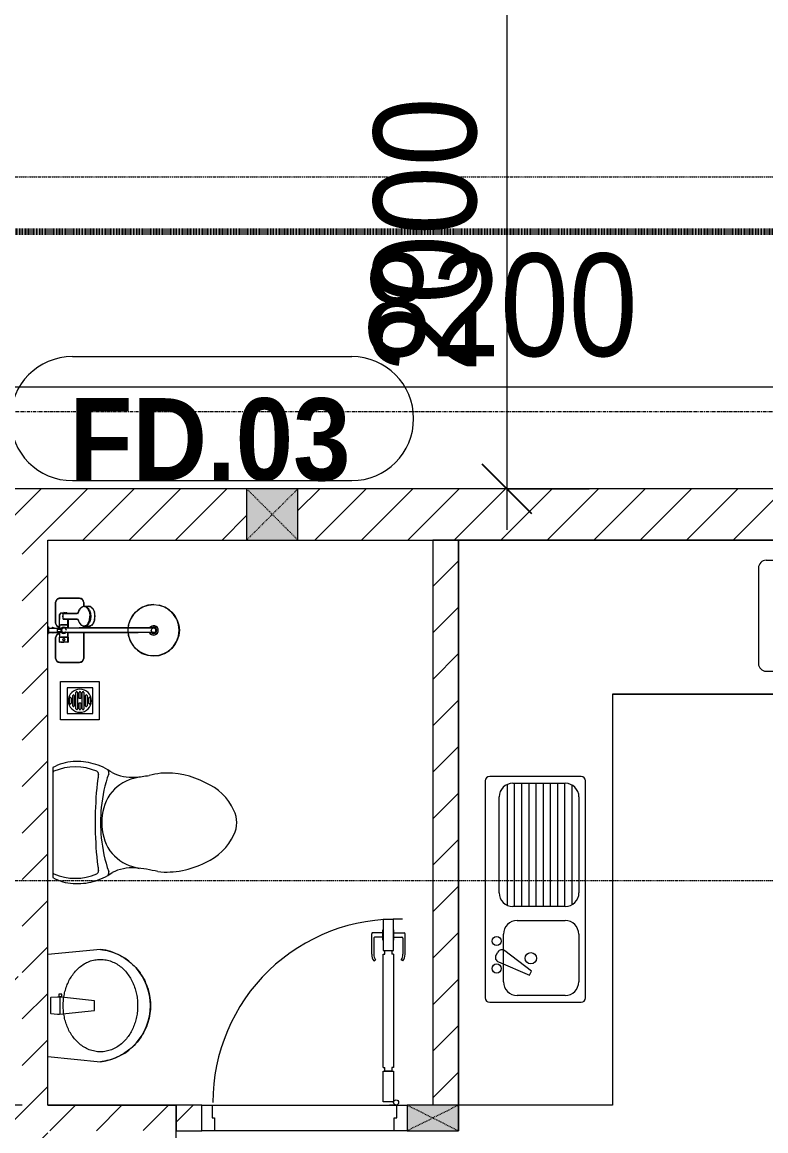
# Model space of a CAD drawing. Header units: millimetres. Extents: x 1591 to 239243, y -15958 to 82755.
# Drawn here: x 187776 to 190674, y 31037 to 35354 of the extents above; entities that cross this region are included whole.
import ezdxf

# ---------------------------------------------------------------- set-up
doc = ezdxf.new("R2010")
doc.units = ezdxf.units.MM
for name, pattern in [('1 NÉT CALL OUT', [6, 3, -3]), ('Dash Dot 3_16_', [7.9375, 4.7625, -1.5875, 0, -1.5875]), ('Dash_2_', [6, 3, -3]), ('Grid Line', [22.225, 12.7, -3.175, 3.175, -3.175])]:
    doc.linetypes.add(name, pattern=pattern)
for name, color, linetype, lineweight in [('0-1', 250, 'Continuous', 5), ('A-ANNO-DIMS', 211, 'Continuous', 9), ('A-ANNO-DIMS-160', 211, 'Continuous', 9), ('A-DETL-3', 90, '1 NÉT CALL OUT', 100), ('A-DETL-GENF-1', 9, 'Continuous', 9), ('A-DOOR-1', 254, 'Continuous', 9), ('A-DOOR-2', 9, 'Continuous', 9), ('A-DOOR-IDEN', 31, 'Continuous', 9), ('A-FLOR-1', 7, 'Continuous', 9), ('A-FLOR-2', 9, 'Continuous', 9), ('A-WALL-1', 253, 'Continuous', 18), ('A-WALL-2', 9, 'Continuous', 9), ('A-WALL-3', 113, 'Continuous', 18), ('A-WALL-PATT-1', 10, 'Continuous', 9), ('A-WALL-PATT-2', 111, 'Continuous', 9), ('G-ANNO-SYMB-1', 111, 'Dash Dot 3_16_', 18), ('I-FURN', 30, 'Continuous', 9), ('I-FURN-1', 254, 'Continuous', 9), ('M-EQPM-1', 254, 'Continuous', 9), ('P-SANR-FIXT', 6, 'Continuous', 9), ('P-SANR-FIXT-1', 254, 'Continuous', 9), ('S-COLS', 52, 'Continuous', 9), ('S-COLS-4', 254, 'Continuous', 9), ('S-COLS-5', 253, 'Continuous', 18), ('S-COLS-6', 52, 'Continuous', 18), ('S-COLS-HDLN', 52, 'Dash_2_', 9), ('S-COLS-HDLN-1', 9, 'Dash_2_', 9), ('S-GRID-1', 1, 'Grid Line', 9)]:
    doc.layers.add(name, color=color, linetype=linetype, lineweight=lineweight)
doc.styles.add('Arial_B_4', font='arialbd_0.ttf', dxfattribs={"width": 0.9, "height": 320})
doc.styles.add('UTM Avo', font='UTM Avo.ttf', dxfattribs={"width": 0.9, "height": 400})
doc.dimstyles.new('1_Dim_chi_tiet_2_5', dxfattribs={"dimscale": 304.8, "dimtxt": 399.720379, "dimasz": 0.629921, "dimexe": 0.524934, "dimexo": 0.0625, "dimgap": 0.052493, "dimtad": 1, "dimdec": 0, "dimrnd": 5, "dimzin": 0, "dimdsep": 46, "dimtxsty": 'UTM Avo', "dimblk1": 'OBLIQUE', "dimblk2": 'OBLIQUE', "dimsah": 1, "dimcen": 0.09, "dimdle": 0.524934, "dimazin": 0, "dimtfac": 1, "dimtdec": 4, "dimtix": 1, "dimtmove": 0, "dimatfit": 3, "dimfxl": 1.049869, "dimfxlon": 1, "dimtvp": 1, "dimtolj": 1, "dimtzin": 0, "dimarcsym": 2})
doc.dimstyles.new('1_Dim_chi_tiet_2_5_1', dxfattribs={"dimscale": 304.8, "dimtxt": 399.720379, "dimasz": 0.629921, "dimexe": 0.524934, "dimexo": 0.0625, "dimgap": 0.052493, "dimtad": 1, "dimdec": 0, "dimrnd": 5, "dimzin": 0, "dimdsep": 46, "dimtxsty": 'UTM Avo', "dimblk1": 'OBLIQUE', "dimblk2": 'OBLIQUE', "dimsah": 1, "dimcen": 0.09, "dimdle": 0.524934, "dimazin": 0, "dimtfac": 1, "dimtdec": 4, "dimtix": 1, "dimtmove": 0, "dimatfit": 3, "dimfxl": 1.049869, "dimfxlon": 1, "dimtvp": 1, "dimtolj": 1, "dimtzin": 0, "dimarcsym": 2})
pattern_1 = [(45, (0, 0), (-90.50967, 90.50967), [])]
pattern_2 = [(45, (101998.83, 0), (-90.50967, 90.50967), [])]

# ---------------------------------------------------------------- blocks, each defined once
blk = doc.blocks.new('NCV_TKTC_KET CAU_rvt-1-TKCS_MB TẦNG 5')
at = {"layer": 'A-FLOR-1'}
blk.add_line((85777.6, 31136.9), (83577.6, 31136.9), dxfattribs=at)
blk = doc.blocks.new('HE BEP B_ - HE BEP B_-V64-TKCS_MB TẦNG 5')
at = {"layer": 'I-FURN'}
for p, q in [((599.3, 521.3), (1380.9, 521.3)), ((569.3, 491.3), (569.3, 119.3)), ((1410.9, 491.3), (1410.9, 119.3)), ((679.8, 418.4), (675.4, 414)), ((675.4, 414), (704.6, 384.9)), ((709, 389.3), (679.8, 418.4)), ((704.6, 384.9), (709, 389.3)), ((897.4, 421.2), (868.3, 392)), ((868.3, 392), (872.7, 387.6)), ((872.7, 387.6), (901.8, 416.8)), ((901.8, 416.8), (897.4, 421.2)), ((1078.5, 416.8), (1082.9, 421.2)), ((1107.6, 387.6), (1078.5, 416.8)), ((1082.9, 421.2), (1112, 392)), ((1112, 392), (1107.6, 387.6)), ((1271.3, 389.3), (1300.4, 418.4)), ((1275.7, 384.9), (1271.3, 389.3)), ((1304.8, 414), (1275.7, 384.9)), ((1300.4, 418.4), (1304.8, 414)), ((672.7, 196.4), (701.8, 225.6)), ((706.2, 221.2), (677.1, 192.1)), ((701.8, 225.6), (706.2, 221.2)), ((865.5, 223.9), (869.9, 228.3)), ((894.6, 194.8), (865.5, 223.9)), ((869.9, 228.3), (899, 199.2)), ((1110.3, 228.3), (1081.2, 199.2)), ((1085.6, 194.8), (1114.7, 223.9)), ((1114.7, 223.9), (1110.3, 228.3)), ((1278.4, 225.6), (1274, 221.2)), ((1274, 221.2), (1303.2, 192.1)), ((1307.6, 196.4), (1278.4, 225.6)), ((677.1, 192.1), (672.7, 196.4)), ((899, 199.2), (894.6, 194.8)), ((1081.2, 199.2), (1085.6, 194.8)), ((1303.2, 192.1), (1307.6, 196.4)), ((656.9, 130.4), (656.9, 126.5)), ((689.4, 130.4), (656.9, 130.4)), ((689.4, 126.5), (689.4, 130.4)), ((1290.8, 126.5), (1290.8, 130.4)), ((1290.8, 130.4), (1323.3, 130.4)), ((1323.3, 130.4), (1323.3, 126.5)), ((599.3, 89.3), (1380.9, 89.3)), ((656.9, 126.5), (689.4, 126.5)), ((1323.3, 126.5), (1290.8, 126.5))]:
    blk.add_line(p, q, dxfattribs=at)
for centre, radius in [((787.2, 306.6), 142.6), ((787.2, 306.6), 131.3), ((1193, 306.6), 142.6), ((1193, 306.6), 131.3), ((787.2, 306.6), 87.2), ((1193, 306.6), 87.2), ((787.2, 306.6), 43.6), ((1193, 306.6), 43.6), ((787.2, 306.6), 30.9), ((1193, 306.6), 30.9)]:
    blk.add_circle(centre, radius, dxfattribs=at)
for centre, radius, start, end in [((599.3, 491.3), 30, 90, 180), ((1380.9, 491.3), 30, 0, 90), ((690.4, 128.8), 33.5, 163.9419, 180), ((681.9, 131.3), 24.7, 145.204, 163.9419), ((673.1, 128.4), 11.6, 9.9102, 170.0898), ((676.6, 135), 18.1, 120.7976, 145.204), ((673.2, 140.7), 11.5, 90, 120.7976), ((673.2, 140.7), 11.5, 59.2024, 90), ((669.8, 135), 18.1, 34.796, 59.2024), ((664.4, 131.3), 24.7, 16.0581, 34.796), ((655.9, 128.8), 33.5, 0, 16.0581), ((1324.3, 128.8), 33.5, 163.9419, 180), ((1315.8, 131.3), 24.7, 145.204, 163.9419), ((1310.5, 135), 18.1, 120.7976, 145.204), ((1307.2, 128.4), 11.6, 9.9102, 170.0898), ((1307.1, 140.7), 11.5, 90, 120.7976), ((1307.1, 140.7), 11.5, 59.2024, 90), ((1303.7, 135), 18.1, 34.796, 59.2024), ((1298.3, 131.3), 24.7, 16.0581, 34.796), ((1289.8, 128.8), 33.5, 0, 16.0581), ((599.3, 119.3), 30, 180, 270), ((690.4, 128.8), 33.5, 180, 196.0581), ((681.9, 126.4), 24.7, 196.0581, 214.796), ((673.1, 128.4), 11.6, 189.7177, 350.2823), ((676.6, 122.6), 18.1, 214.796, 239.2024), ((673.2, 116.9), 11.5, 239.2024, 270), ((673.2, 116.9), 11.5, 270, 300.7976), ((669.8, 122.6), 18.1, 300.7976, 325.204), ((664.4, 126.4), 24.7, 325.204, 343.9419), ((655.9, 128.8), 33.5, 343.9419, 0), ((1324.3, 128.8), 33.5, 180, 196.0581), ((1315.8, 126.4), 24.7, 196.0581, 214.796), ((1310.5, 122.6), 18.1, 214.796, 239.2024), ((1307.2, 128.4), 11.6, 189.7177, 350.2823), ((1307.1, 116.9), 11.5, 239.2024, 270), ((1307.1, 116.9), 11.5, 270, 300.7976), ((1303.7, 122.6), 18.1, 300.7976, 325.204), ((1298.3, 126.4), 24.7, 325.204, 343.9419), ((1289.8, 128.8), 33.5, 343.9419, 0), ((1380.9, 119.3), 30, 270, 0)]:
    blk.add_arc(centre, radius, start, end, dxfattribs=at)
at = {"layer": 'I-FURN-1'}
for p, q in [((2000, 600), (2000, 0)), ((2000, 0), (2000, 600)), ((2000, 0), (0, 0)), ((0, 0), (2000, 0)), ((0, 0), (0, -1600)), ((0, 0), (0, -1600)), ((-495.6, -337.9), (-495.6, -1182.5)), ((-121.9, -320.4), (-478.1, -320.4)), ((-104.4, -1182.5), (-104.4, -337.9)), ((-410.2, -351.9), (-410.2, -822.3)), ((-388, -347.1), (-183.5, -347.1)), ((-382.2, -347.1), (-382.2, -827.2)), ((-354.2, -347.1), (-354.2, -827.2)), ((-326.2, -347.1), (-326.2, -827.2)), ((-298.2, -347.1), (-298.2, -827.2)), ((-270.2, -347.1), (-270.2, -827.2)), ((-242.2, -347.1), (-242.2, -827.2)), ((-214.2, -347.1), (-214.2, -827.2)), ((-186.2, -347.1), (-186.2, -827.2)), ((-158.2, -353.5), (-158.2, -820.8)), ((-441.3, -773.8), (-441.3, -400.4)), ((-130.2, -400.4), (-130.2, -773.8)), ((-183.5, -827.2), (-388, -827.2)), ((-371.1, -881.2), (-184.4, -881.2)), ((-424.5, -1120), (-424.5, -934.5)), ((-131.1, -934.5), (-131.1, -1120)), ((-453.5, -1016.6), (-446.4, -1004.2)), ((-314.6, -1078.3), (-419.7, -999.4)), ((-444.4, -1042.1), (-323.5, -1093.7)), ((-323.5, -1093.7), (-314.6, -1078.3)), ((-478.1, -1200), (-121.9, -1200)), ((-184.4, -1173.3), (-371.1, -1173.3)), ((0, -1600), (-600, -1600)), ((0, -1600), (-600, -1600))]:
    blk.add_line(p, q, dxfattribs=at)
for centre, radius in [((-451.1, -961.5), 17.8), ((-317.8, -1028.4), 22.2), ((-451.1, -1068.2), 17.8)]:
    blk.add_circle(centre, radius, dxfattribs=at)
for centre, radius, start, end in [((-478.1, -337.9), 17.5, 90, 180), ((-121.9, -337.9), 17.5, 360, 90), ((-388, -400.4), 53.3, 90, 180), ((-183.5, -400.4), 53.3, 0, 90), ((-388, -773.8), 53.3, 180, 270), ((-183.5, -773.8), 53.3, 270, 0), ((-371.1, -934.5), 53.3, 90, 180), ((-184.4, -934.5), 53.3, 0, 90), ((-438.1, -1025.5), 17.8, 150.0479, 249.4621), ((-431, -1013.1), 17.8, 50.5382, 150.0479), ((-371.1, -1120), 53.3, 180, 270), ((-184.4, -1120), 53.3, 270, 0), ((-478.1, -1182.5), 17.5, 180, 270), ((-121.9, -1182.5), 17.5, 270, 360)]:
    blk.add_arc(centre, radius, start, end, dxfattribs=at)
blk = doc.blocks.new('93925000_0001 - 93925000_top_dwg_93925000_T-348115-TKCS_MB TẦNG 5')
at = {"layer": 'P-SANR-FIXT'}
for p, q in [((-29.3, -30.4), (-108, -30.4)), ((29.3, -30.4), (108, -30.4)), ((-125, -47.4), (-125, -123.4)), ((-46.3, -78.4), (-46.3, -46.7)), ((-27.2, -47.1), (-26.1, -47.1)), ((-27.2, -77.9), (-26.1, -77.9)), ((-9, -412.5), (-9, -62.5)), ((9, -62.5), (9, -412.5)), ((21.5, -45.9), (60.6, -46.7)), ((43, -78.7), (21.5, -79.2)), ((43, -64.7), (43, -117.7)), ((65.8, -117.7), (65.8, -64.7)), ((125, -47.4), (125, -123.4)), ((42.7, -117.9), (42.7, -117.9)), ((43.2, -117.6), (43.2, -117.5)), ((65.6, -117.5), (65.6, -117.6)), ((66.1, -117.9), (66.1, -117.9)), ((-108, -140.4), (-9, -140.4)), ((9, -140.4), (16.1, -140.4)), ((15.4, -159.1), (15.8, -143.3)), ((108, -140.4), (92.7, -140.4)), ((93, -143.3), (93.4, -159.1))]:
    blk.add_line(p, q, dxfattribs=at)
at = {"layer": 'P-SANR-FIXT', "flags": 128}
for points in [[(-45.8, -46.1), (-27.2, -46.1), (-27.2, -78.9), (-45.8, -78.9)], [(-26.1, -46), (-26.1, -78.9), (-9, -79)], [(21.5, -47.4), (21.5, -79.1), (9, -79)]]:
    blk.add_lwpolyline(points, dxfattribs=at)
at = {"layer": 'P-SANR-FIXT'}
for centre, radius in [((-36.5, -62.5), 3.95), ((0, -412.5), 100)]:
    blk.add_circle(centre, radius, dxfattribs=at)
for centre, radius, start, end in [((-108, -47.4), 17, 90, 180), ((-29.3, -47.4), 17, 4.7626, 90), ((29.3, -47.4), 17, 90, 175.2374), ((108, -47.4), 17, 360, 90), ((-45.8, -46.6), 0.5, 90, 180), ((-45.8, -78.4), 0.5, 180, 270), ((0, -62.5), 12, 318.5904, 221.4096), ((0, -62.5), 9, 90, 180.0008), ((0, -62.5), 9, 360, 90), ((45.7, -61.8), 2.59, 155.1929, 175.7071), ((45.9, -61.8), 2.75, 130.8294, 155.1929), ((46.1, -62.1), 3.08, 110.5459, 130.8294), ((54.4, -334.8), 275.9, 88.2683, 91.7343), ((59.7, -57.1), 10.5, 38.6491, 85.492), ((-11.1, -67.1), 76.9, 1.7693, 4.1075), ((65.2, -72.4), 3.46, 323.2522, 79.3541), ((-108, -123.4), 17, 180, 270), ((43.6, -149.4), 29.5, 134.7867, 139.9744), ((46.2, -152), 33.2, 130.0223, 134.7808), ((47.7, -153.8), 35.5, 125.4414, 130.0144), ((49.9, -156.8), 39.2, 121.1773, 125.4365), ((50.6, -157.9), 40.5, 119.697, 121.1761), ((51, -158.7), 41.5, 117.0276, 119.7085), ((52.2, -161.1), 44.1, 113.3199, 117.0258), ((51.7, -159.9), 42.8, 109.7779, 113.2977), ((52.5, -162.2), 45.2, 106.1472, 109.7766), ((53.2, -164.5), 47.7, 103.9355, 106.1665), ((39.1, -108.2), 10.4, 284.3956, 285.5116), ((40.8, -114.2), 4.19, 285.5116, 289.9665), ((40.2, -112.5), 6, 289.9665, 292.7061), ((41.4, -115.3), 2.96, 292.7061, 296.5405), ((41.3, -115.1), 3.16, 296.9591, 300.8286), ((41.8, -115.8), 2.26, 300.8286, 305.287), ((42.1, -116.4), 1.64, 305.287, 309.9326), ((42.6, -116.9), 0.906, 309.9326, 315.24), ((66.5, -116.6), 1.39, 229.6335, 235.1234), ((66.3, -116.8), 1.08, 225.1702, 229.6335), ((67.3, -115.4), 2.79, 235.1234, 238.7439), ((67.2, -115.6), 2.6, 238.7439, 243.4573), ((67.8, -114.4), 3.89, 243.9189, 246.8313), ((68.1, -113.8), 4.52, 246.843, 250.4792), ((68.3, -113.2), 5.24, 250.478, 254.0406), ((68.5, -112.7), 5.75, 254.0357, 256.0561), ((55.4, -165.2), 48.4, 73.8659, 76.0481), ((56.2, -162.4), 45.5, 70.241, 73.86), ((57.4, -159.2), 42.1, 66.6693, 70.2637), ((56.5, -161.3), 44.3, 62.9815, 66.6728), ((58, -158.4), 41.1, 60.2783, 62.9855), ((57.7, -158.9), 41.7, 58.8444, 60.2824), ((59.2, -156.4), 38.7, 54.5377, 58.8482), ((60.9, -154), 35.8, 50.0034, 54.5405), ((62.8, -151.7), 32.8, 45.1921, 50.0042), ((65, -149.6), 29.8, 40.0487, 45.1896), ((87.6, -128.4), 1.5, 180, 187.5386), ((108, -123.4), 17, 270, 360), ((32.7, -159), 17.3, 181.3198, 222.2619), ((32.6, -143.6), 16.9, 172.414, 179.1297), ((33.7, -143.7), 17.9, 164.9525, 172.4168), ((35.2, -144.2), 19.5, 157.9614, 164.9563), ((37.1, -144.9), 21.6, 151.4775, 157.9654), ((39.3, -146.1), 24, 145.4892, 151.4815), ((41.5, -147.6), 26.8, 139.9517, 145.4927), ((87.6, -128.4), 1.5, 258.6057, 270), ((67.2, -147.7), 26.8, 34.5125, 40.0422), ((76, -159), 17.4, 317.3098, 358.6393), ((69.4, -146.2), 24.2, 28.5363, 34.4919), ((73.8, -143.9), 19.2, 21.6374, 28.9183), ((71.2, -145), 22.1, 15.4436, 21.6374), ((76.8, -143.4), 16.2, 7.1859, 15.4436), ((73.9, -143.8), 19.1, 1.2699, 7.1859), ((54.2, -123), 60.6, 259.1395, 270.1494), ((54.2, -119.5), 64.1, 270.1494, 280.3637), ((0, -412.5), 18, 120.2491, 59.7509), ((0, -412.5), 12.2, 137.7946, 42.2054), ((0, -412.5), 9, 180, 0)]:
    blk.add_arc(centre, radius, start, end, dxfattribs=at)
for points, degree in [([(-12.9, 0), (-12.9, -1.5), (-12.9, -3)], 2), ([(12.9, 0), (0, 0), (-12.8, 0)], 2), ([(12.8, 0), (12.9, 0), (12.9, 0)], 2), ([(12.9, 0), (12.9, -1.5), (12.9, -3)], 2), ([(-12.9, -3), (0, -3), (12.8, -3)], 2), ([(-12.8, -3), (-12.9, -3), (-12.9, -3)], 2), ([(-8.5, -3.8), (-8.5, -20.9), (-8.5, -38)], 2), ([(-8.5, -38), (0, -38), (8.5, -38)], 2), ([(-5, -38), (-5, -44.8), (-5, -51.6)], 2), ([(5, -38), (5, -44.8), (5, -51.6)], 2), ([(8.5, -3.8), (8.5, -20.9), (8.5, -38)], 2), ([(-5, -46), (-15.5, -46), (-26.1, -46)], 2), ([(5, -46), (13.3, -46), (21.5, -46)], 2), ([(43.2, -61.6), (43.1, -62.2), (43.3, -62.8), (43, -63.5), (43, -64.1), (43, -64.7)], 5), ([(46.1, -59), (45.8, -59), (45.6, -59), (45.4, -59.1), (45.2, -59.1), (45, -59.2)], 5), ([(65.6, -61.6), (65.6, -60.8), (65.5, -60), (64.3, -59), (63.5, -59), (62.7, -59)], 5), ([(42.8, -182.5), (33, -180.6), (24.7, -176.4), (19.9, -170.7)], 3), ([(88.8, -170.8), (83.9, -176.5), (75.6, -180.7), (65.8, -182.5)], 3)]:
    blk.add_open_spline(points, degree=degree, dxfattribs=at)
for points, weights in [([(-9.3, -3), (-8.5, -3), (-8.5, -3.8)], [1, 0.707106775639, 1]), ([(9.3, -3), (8.5, -3), (8.5, -3.8)], [1, 0.707106765177, 1]), ([(21.5, -45.9), (21.5, -45.7), (21.5, -47.4)], [0.874147445041, 0.908470869121, 1]), ([(67.9, -74.4), (66.9, -75.7), (65.8, -76.4)], [1, 0.991614392871, 1]), ([(54.4, -167.3), (15.8, -167.3), (15.8, -143.6)], [1, 0.707106781187, 1]), ([(93, -143.6), (93, -167.3), (54.4, -167.3)], [1, 0.707106781187, 1])]:
    blk.add_rational_spline(points, weights, degree=2, dxfattribs=at)
blk.add_open_spline([(68, -50.6), (68.4, -51.1), (68.6, -51.7), (68.7, -53.5), (68.2, -54.7), (66.1, -57), (64.6, -58.1), (62.7, -59)], degree=3, knots=[0.3623591, 0.3623591, 0.3623591, 0.3623591, 0.4991435, 0.4991435, 0.7494159, 0.7494159, 0.9564651, 0.9564651, 0.9564651, 0.9564651], dxfattribs=at)
blk = doc.blocks.new('93925000_0001 - 93925000_top_dwg-348114-TKCS_MB TẦNG 5')
blk.add_blockref('93925000_0001 - 93925000_top_dwg_93925000_T-348115-TKCS_MB TẦNG 5', (0, 0))
blk = doc.blocks.new('93925000_0001 - 93925000_3D_low_dwg-348120-TKCS_MB TẦNG 5')
at = {"layer": 'P-SANR-FIXT'}
for p, q in [((-13, 0.4), (-12.1, 0.4)), ((-13, 0.4), (-11.6, 0.4)), ((-13, 0.4), (-12.1, 0.4)), ((-13, 0.4), (-11.6, 0.4)), ((-13, -2.4), (-13, 0.4)), ((-13, -2.4), (-13, 0.4)), ((-12.1, 0.4), (-9.1, 0.4)), ((-12.1, 0.4), (-9.1, 0.4)), ((-8, 0.4), (-11.6, 0.4)), ((-8, 0.4), (-11.6, 0.4)), ((-9.1, 0.4), (-5, 0.4)), ((-5, 0.4), (-8, 0.4)), ((-5, 0.4), (0, 0.4)), ((0, 0.4), (5.1, 0.4)), ((5.1, 0.4), (9, 0.4)), ((8.2, 0.4), (5.1, 0.4)), ((11.6, 0.4), (8.2, 0.4)), ((11.6, 0.4), (8.2, 0.4)), ((9, 0.4), (12, 0.4)), ((9, 0.4), (12, 0.4)), ((13, 0.4), (11.6, 0.4)), ((13, 0.4), (11.6, 0.4)), ((12, 0.4), (13, 0.4)), ((12, 0.4), (13, 0.4)), ((13, -2.4), (13, 0.4)), ((13, -2.4), (13, 0.4)), ((-125, -47), (-120, -35)), ((-120, -35), (-125, -47)), ((-120, -35), (-108, -30)), ((-108, -30), (-120, -35)), ((-108, -30), (-29.2, -30)), ((-29.2, -30), (-108, -30)), ((-29.2, -30), (-17.2, -35)), ((-17.2, -35), (-29.2, -30)), ((-17.2, -35), (-12.8, -45.6)), ((-12.8, -45.6), (-17.2, -35)), ((-12.1, -2.4), (-13, -2.4)), ((-13, -2.4), (-11.6, -2.4)), ((-12.1, -2.4), (-13, -2.4)), ((-13, -2.4), (-11.6, -2.4)), ((-9.1, -2.4), (-12.1, -2.4)), ((-9.1, -2.4), (-12.1, -2.4)), ((-11.6, -2.4), (-8.5, -2.4)), ((-11.6, -2.4), (-8.9, -2.4)), ((-11.1, -20.1), (-8.9, -14.6)), ((-8.9, -25.2), (-11.1, -20.1)), ((-5, -2.4), (-9.1, -2.4)), ((-8.9, -45.6), (-8.9, -2.4)), ((-6.1, -2.4), (-8.5, -2.4)), ((-8.5, -53.6), (-8.5, -2.4)), ((0, -2.4), (-5, -2.4)), ((5.1, -2.4), (0, -2.4)), ((5.1, -2.4), (9, -2.4)), ((6.1, -2.4), (8.5, -2.4)), ((11.6, -2.4), (8.5, -2.4)), ((8.5, -2.4), (8.5, -53.6)), ((8.9, -2.4), (8.9, -45.6)), ((11.6, -2.4), (8.9, -2.4)), ((11.1, -20.1), (8.9, -15)), ((8.9, -25.6), (11.1, -20.1)), ((9, -2.4), (12, -2.4)), ((9, -2.4), (12, -2.4)), ((13, -2.4), (11.6, -2.4)), ((13, -2.4), (11.6, -2.4)), ((12, -2.4), (13, -2.4)), ((12, -2.4), (13, -2.4)), ((17.2, -35), (12.8, -45.6)), ((12.8, -45.6), (17.2, -35)), ((17.2, -35), (29.2, -30)), ((17.2, -35), (29.2, -30)), ((29.2, -30), (108, -30)), ((108, -30), (29.2, -30)), ((108, -30), (120, -35)), ((120, -35), (108, -30)), ((120, -35), (125, -47)), ((125, -47), (120, -35)), ((-125, -123), (-125, -47)), ((-125, -47), (-125, -123)), ((-46.3, -45.7), (-27.2, -45.6)), ((-46.3, -46.9), (-46.3, -45.7)), ((-46.3, -45.7), (-46.3, -46.9)), ((-46.3, -50.5), (-46.3, -46.9)), ((-46.3, -50.5), (-46.3, -56.1)), ((-46.3, -56.1), (-46.3, -62.1)), ((-46.3, -68.1), (-46.3, -62.1)), ((-46.3, -73.7), (-46.3, -68.1)), ((-46.3, -77.3), (-46.3, -73.7)), ((-46.3, -78.5), (-46.3, -77.3)), ((-46.3, -78.5), (-46.3, -77.3)), ((-46.3, -78.5), (-27.2, -78.6)), ((-40.5, -62.1), (-39.4, -59.4)), ((-40.5, -62.1), (-39.3, -64.9)), ((-36.6, -58.1), (-39.4, -59.4)), ((-36.5, -66.1), (-39.3, -64.9)), ((-36.6, -58.1), (-33.6, -59.3)), ((-33.6, -64.8), (-36.5, -66.1)), ((-33.6, -59.3), (-32.5, -62.1)), ((-33.6, -64.8), (-32.5, -62.1)), ((-27.2, -46.8), (-27.2, -45.6)), ((-27.2, -46.8), (-27.2, -50.4)), ((-27.2, -56), (-27.2, -50.4)), ((-27.2, -62.1), (-27.2, -56)), ((-27.2, -68.2), (-27.2, -62.1)), ((-27.2, -73.8), (-27.2, -68.2)), ((-27.2, -77.4), (-27.2, -73.8)), ((-27.2, -78.6), (-27.2, -77.4)), ((-26.1, -46.8), (-26.1, -45.6)), ((-8.5, -45.6), (-26.1, -45.6)), ((-26.1, -46.8), (-26.1, -50.4)), ((-26.1, -56), (-26.1, -50.4)), ((-26.1, -62.1), (-26.1, -56)), ((-26.1, -68.2), (-26.1, -62.1)), ((-26.1, -73.8), (-26.1, -68.2)), ((-26.1, -77.4), (-26.1, -73.8)), ((-26.1, -78.6), (-26.1, -77.4)), ((-26.1, -78.6), (-9, -78.6)), ((-11.1, -57.5), (-12, -62.1)), ((-11.2, -57.7), (-12, -62.1)), ((-12, -62.1), (-11.2, -66.5)), ((-12, -62.1), (-11.2, -66.5)), ((-8.5, -53.6), (-11.2, -57.7)), ((-8.5, -53.6), (-11.2, -57.7)), ((-11.1, -57.5), (-11.2, -57.7)), ((-11.1, -66.7), (-11.2, -66.5)), ((-11.2, -66.5), (-9, -69.8)), ((-11.1, -66.7), (-9, -69.9)), ((-5.4, -54.9), (-9, -62.1)), ((-9, -62.1), (-9, -66.3)), ((-9, -79.5), (-9, -66.3)), ((-9, -79.5), (-9, -94.5)), ((-4.4, -50.9), (-8.5, -53.6)), ((-4.4, -50.9), (-8.5, -53.6)), ((-6.3, -67.4), (-5.4, -69.3)), ((0, -53.1), (-5.4, -54.9)), ((-4.6, -51), (-4.4, -50.9)), ((0, -50.1), (-4.4, -50.9)), ((4.4, -50.9), (0, -50.1)), ((6.4, -68.5), (0, -71.1)), ((4.4, -50.9), (4.6, -51)), ((4.4, -50.9), (8.5, -53.6)), ((4.4, -50.9), (8.5, -53.6)), ((9, -62.1), (6.4, -55.7)), ((9, -62.1), (7.9, -59.4)), ((21.5, -45.6), (8.5, -45.6)), ((11.1, -57.5), (8.5, -53.6)), ((11.2, -57.7), (8.5, -53.6)), ((11.2, -57.7), (8.5, -53.6)), ((9, -62.1), (9, -66.5)), ((9, -79.6), (9, -66.5)), ((9, -69.8), (11.2, -66.5)), ((9, -69.8), (11.2, -66.5)), ((9, -69.8), (10.6, -67.4)), ((9, -78.6), (21.5, -78.6)), ((9, -79.6), (9, -94.6)), ((11.1, -57.5), (11.2, -57.7)), ((11.1, -66.7), (12, -62.1)), ((11.1, -66.7), (11.2, -66.5)), ((12, -62.1), (11.2, -57.7)), ((12, -62.1), (11.2, -57.7)), ((11.2, -66.5), (12, -62.1)), ((21.5, -45.6), (60.6, -46.1)), ((21.5, -46.8), (21.5, -45.6)), ((21.5, -46.8), (21.5, -50.4)), ((21.5, -56), (21.5, -50.4)), ((21.5, -62.1), (21.5, -56)), ((21.5, -68.2), (21.5, -62.1)), ((21.5, -73.8), (21.5, -68.2)), ((21.5, -77.4), (21.5, -73.8)), ((21.5, -78.6), (21.5, -77.4)), ((21.5, -78.6), (44.3, -78.3)), ((43.3, -68.3), (43.8, -62.2)), ((43.3, -68.3), (44.3, -66.3)), ((44.3, -70.3), (43.3, -68.3)), ((44.3, -58.6), (44.2, -112.9)), ((65.4, -58.6), (44.3, -58.6)), ((52.7, -58.6), (54.8, -57.9)), ((54.8, -57.9), (56.9, -58.6)), ((60.6, -46.1), (66.7, -50.3)), ((65.4, -58.6), (65.4, -112.9)), ((66.3, -68.3), (65.4, -66.3)), ((65.4, -70.2), (66.3, -68.3)), ((66.3, -68.3), (65.5, -58.6)), ((66.7, -50.3), (69.5, -62.1)), ((66.7, -73.9), (69.5, -62.1)), ((125, -47), (125, -123)), ((125, -123), (125, -47)), ((-120, -135), (-125, -123)), ((-125, -123), (-120, -135)), ((-9, -94.5), (-9, -122.1)), ((-9, -122.1), (-9, -352.1)), ((9, -94.6), (9, -122.1)), ((9, -352.1), (9, -122.1)), ((27.2, -123.6), (19, -131.1)), ((42.7, -116.4), (27.2, -123.6)), ((44.2, -112.9), (42.7, -116.4)), ((65.4, -112.9), (67, -116.4)), ((67, -116.4), (82.2, -123.4)), ((82.2, -123.4), (90.4, -130.7)), ((125, -123), (120, -135)), ((120, -135), (125, -123)), ((-108, -140), (-120, -135)), ((-120, -135), (-108, -140)), ((-8.8, -140), (-108, -140)), ((-108, -140), (-8.8, -140)), ((16.1, -140), (8.8, -140)), ((8.8, -140), (16.1, -140)), ((16, -140.4), (19, -131.1)), ((16, -140.4), (16, -160.1)), ((19.3, -150.1), (16, -140.4)), ((16, -160.1), (18.8, -169)), ((19.3, -169.7), (16, -160.1)), ((27.5, -157.3), (19.3, -150.1)), ((25.5, -175.3), (19.3, -169.7)), ((27.5, -157.3), (39.8, -162.4)), ((39.8, -162.4), (54.8, -164.2)), ((70.6, -162.2), (54.8, -164.2)), ((70.6, -162.2), (82.5, -157.2)), ((90.7, -149.6), (82.5, -157.2)), ((90.7, -169.3), (82.5, -176.8)), ((90.6, -169.4), (88.2, -171.6)), ((90.4, -130.7), (93.7, -140.4)), ((90.7, -149.6), (93.7, -140.4)), ((93.7, -160.1), (90.7, -169.3)), ((108, -140), (93.6, -140)), ((93.6, -140), (108, -140)), ((93.7, -140.4), (93.7, -160.1)), ((108, -140), (120, -135)), ((108, -140), (120, -135)), ((39.8, -182), (27.5, -177)), ((39.6, -182), (54.8, -183.9)), ((39.8, -182), (54.8, -183.9)), ((54.8, -183.9), (70.6, -181.9)), ((54.8, -183.9), (69.3, -182.2)), ((82.5, -176.8), (70.6, -181.9)), ((82.2, -177), (79.6, -178.1)), ((-61.8, -333.3), (-77.7, -348.9)), ((-42.5, -321.4), (-61.8, -333.3)), ((-21.4, -314.2), (-42.5, -321.4)), ((-9, -312.8), (-21.4, -314.2)), ((22.5, -314.4), (9, -312.9)), ((43, -321.6), (22.5, -314.4)), ((61.9, -333.3), (43, -321.6)), ((78.8, -350.3), (61.9, -333.3)), ((-89.8, -367.9), (-97.3, -388.9)), ((-77.7, -348.9), (-89.8, -367.9)), ((-9, -374.4), (-9, -352.1)), ((-9, -394.7), (-9, -374.4)), ((9, -374.3), (9, -352.1)), ((9, -394.5), (9, -374.3)), ((90.5, -369.3), (78.8, -350.3)), ((97.6, -390.1), (90.5, -369.3)), ((-97.3, -388.9), (-100, -411.9)), ((-100, -411.9), (-97.6, -433.8)), ((-16.7, -404), (-18.5, -411.9)), ((-18.5, -411.9), (-18.5, -411.9)), ((-18.5, -411.9), (-16.5, -420.1)), ((-11.8, -397.7), (-16.7, -404)), ((-16.5, -420.1), (-11.3, -426.5)), ((-12, -411.9), (-9, -404.4)), ((-8.3, -420.6), (-12, -411.9)), ((-9, -396.3), (-11.8, -397.7)), ((-11.3, -426.5), (-3.9, -430)), ((-9, -394.7), (-9, -407.6)), ((-5.4, -404.7), (-9, -411.9)), ((-9, -407.6), (-9, -411.9)), ((-9, -411.9), (-9, -411.9)), ((0, -423.9), (-8.3, -420.6)), ((-5.4, -404.7), (-6.3, -405.5)), ((-5.4, -419.1), (-6.2, -418.4)), ((-5.4, -404.7), (0, -402.9)), ((0, -420.9), (-5.4, -419.1)), ((0, -420.9), (-5.4, -419.1)), ((-3.9, -430), (4.1, -429.9)), ((5.4, -404.7), (0, -402.9)), ((5.4, -419.1), (0, -420.9)), ((5.4, -419.1), (0, -420.9)), ((8.7, -420.2), (0, -423.9)), ((4.1, -429.9), (11.7, -426.2)), ((9, -411.9), (5.4, -404.7)), ((5.4, -404.7), (6.2, -405.4)), ((5.4, -419.1), (9, -411.6)), ((5.4, -419.1), (9, -411.9)), ((6.2, -418.4), (5.4, -419.1)), ((8.7, -420.2), (12, -411.9)), ((9, -394.5), (9, -407.4)), ((11.7, -397.6), (9, -396.3)), ((12, -411.9), (9, -404.9)), ((9, -411.9), (9, -407.4)), ((9, -411.6), (9, -411.9)), ((11.7, -397.6), (16.7, -403.7)), ((11.7, -397.6), (16.7, -403.7)), ((16.5, -420.1), (11.7, -426.2)), ((18.5, -411.9), (16.5, -420.1)), ((16.7, -403.7), (18.5, -411.9)), ((16.7, -403.7), (18.5, -411.9)), ((18.5, -411.9), (18.5, -411.9)), ((100, -411.9), (97.5, -433.9)), ((100, -411.9), (97.6, -390.1)), ((-97.6, -433.8), (-90.5, -454.4)), ((-90.5, -454.4), (-78.4, -473.9)), ((-78.4, -473.9), (-62.2, -490.2)), ((61.9, -490.4), (78, -474.5)), ((78, -474.5), (89.8, -455.8)), ((89.8, -455.8), (97.5, -433.9)), ((-62.2, -490.2), (-43.5, -501.9)), ((-43.5, -501.9), (-22.2, -509.4)), ((-22.2, -509.4), (-0.1, -511.9)), ((-0.1, -511.9), (22.1, -509.4)), ((22.1, -509.4), (42.9, -502.2)), ((42.9, -502.2), (61.9, -490.4))]:
    blk.add_line(p, q, dxfattribs=at)
blk = doc.blocks.new('93925000_0001 - FMM 93925000-348244-TKCS_MB TẦNG 5')
for name in ['93925000_0001 - 93925000_3D_low_dwg-348120-TKCS_MB TẦNG 5', '93925000_0001 - 93925000_top_dwg-348114-TKCS_MB TẦNG 5']:
    blk.add_blockref(name, (0, 0))
blk = doc.blocks.new('bonruatreo - Chậu rửa-348246-TKCS_MB TẦNG 5')
at = {"layer": 'P-SANR-FIXT-1'}
for p, q in [((-218.6, 205), (-198.4, 0)), ((-18.5, 182.5), (-32.2, 52.9)), ((18.5, 182.5), (-18.5, 182.5)), ((33, 45.4), (18.5, 182.5)), ((198.4, 0), (218.6, 205)), ((-35.6, 54.2), (-44.7, 54.2)), ((-44.7, 54.2), (-44.7, 42.8)), ((-35.6, 52.9), (-35.6, 54.2)), ((-32.2, 52.9), (-35.6, 52.9)), ((-35.6, 44.2), (-35.6, 52.9)), ((-35.6, 42.8), (-35.6, 44.2)), ((-35.6, 44.2), (-33.1, 44.2)), ((-32.2, 52.9), (-33.1, 44.2)), ((32.7, 48.5), (-32.7, 48.5)), ((-44.7, 42.8), (-35.6, 42.8)), ((-33, 37.3), (-31.4, 12.2)), ((-30.2, 11), (30.2, 11)), ((31.4, 12.2), (33, 37.3))]:
    blk.add_line(p, q, dxfattribs=at)
at = {"layer": 'P-SANR-FIXT-1', "flags": 128}
blk.add_lwpolyline([(-218.6, 205), (-217.4, 213.7), (-215.9, 222.4), (-214, 231), (-211.8, 239.5), (-209.3, 247.9), (-206.4, 256.2), (-203.2, 264.4), (-199.6, 272.5), (-195.8, 280.4), (-191.6, 288.1), (-187.1, 295.7), (-182.3, 303.1), (-177.3, 310.3), (-171.9, 317.3), (-166.3, 324.1), (-160.4, 330.6), (-154.2, 336.9), (-147.8, 342.9), (-141.2, 348.7), (-134.3, 354.2), (-127.3, 359.4), (-120, 364.4), (-112.5, 369), (-104.9, 373.4), (-97.1, 377.4), (-89.1, 381.2), (-81, 384.6), (-72.7, 387.6), (-64.4, 390.4), (-55.9, 392.8), (-47.3, 394.8), (-38.7, 396.6), (-30, 397.9), (-21.3, 399), (-12.5, 399.6), (-3.7, 400), (5.1, 399.9), (13.9, 399.6), (22.6, 398.8), (31.4, 397.8), (40.1, 396.3), (48.7, 394.5), (57.2, 392.4), (65.7, 390), (74, 387.2), (82.2, 384.1), (90.3, 380.6), (98.3, 376.8), (106.1, 372.7), (113.7, 368.3), (121.1, 363.6), (128.4, 358.7), (135.4, 353.4), (142.2, 347.8), (148.8, 342), (155.2, 335.9), (161.3, 329.6), (167.2, 323), (172.8, 316.2), (178.1, 309.2), (183.1, 302), (187.8, 294.6), (192.2, 287), (196.4, 279.2), (200.2, 271.3), (203.7, 263.2), (206.8, 255), (209.7, 246.6), (212.2, 238.2), (214.3, 229.7), (216.1, 221.1), (217.6, 212.4), (218.6, 205)], dxfattribs=at)
at = {"layer": 'P-SANR-FIXT-1'}
for centre, radius, start, end in [((0, 180), 220, 6.525, 173.475), ((5.5, 41.4), 38.7, 175.8543, 186.034), ((-5.5, 41.4), 38.7, 353.966, 6.034), ((-30.1, 12.3), 1.3, 183.5997, 268.7722), ((30.1, 12.3), 1.3, 271.2278, 356.4003)]:
    blk.add_arc(centre, radius, start, end, dxfattribs=at)
for points in [[(-180, 205), (-180, 212.4), (-178.6, 227.3), (-172.4, 248.8), (-162.5, 268.9), (-149.4, 287), (-133.8, 303), (-116.1, 316.6), (-96.9, 327.9), (-76.5, 336.8), (-55.2, 343.5), (-33.3, 347.9), (-11.2, 350.1), (11.1, 350.1), (33.3, 347.9), (55.2, 343.5), (76.5, 336.8), (96.9, 327.9), (116.1, 316.6), (133.8, 302.9), (149.5, 287), (162.5, 268.8), (172.4, 248.8), (178.6, 227.3), (180, 212.4), (180, 205)], [(180, 205), (180, 197.6), (178.6, 182.7), (172.4, 161.2), (162.5, 141.2), (149.5, 123), (133.8, 107.1), (116.1, 93.4), (96.9, 82.1), (76.5, 73.2), (55.2, 66.5), (33.3, 62.1), (11.1, 59.9), (-11.2, 59.9), (-33.3, 62.1), (-55.2, 66.5), (-76.5, 73.2), (-96.9, 82.1), (-116.1, 93.4), (-133.8, 107), (-149.4, 123), (-162.5, 141.1), (-172.4, 161.2), (-178.6, 182.7), (-180, 197.6), (-180, 205)]]:
    blk.add_open_spline(points, degree=3, dxfattribs=at)
blk = doc.blocks.new('TOILET - TOILET-348229-TKCS_MB TẦNG 5')
at = {"layer": 'P-SANR-FIXT-1'}
for p, q in [((214.2, -19.1), (-214.2, -19.1)), ((194, -19.9), (-194, -19.9)), ((-171.7, -330.3), (-178.6, -355.5)), ((171.7, -330.3), (178.6, -355.5))]:
    blk.add_line(p, q, dxfattribs=at)
for centre, radius, start, end in [((-46.1, -111.1), 191.6, 151.2809, 176.4513), ((-9.8, -107.2), 207.3, 156.2862, 203.7138), ((-193.7, -26.4), 6.48, 92.3168, 156.2862), ((193.7, -26.4), 6.48, 23.7138, 87.6832), ((9.8, -107.2), 207.3, 336.2862, 23.7138), ((46.1, -111.1), 191.6, 3.5487, 28.7191), ((1.9, -114.1), 239.7, 176.4513, 195.2961), ((-1.9, -114.1), 239.7, 344.7039, 3.5487), ((-4, -115.7), 233.6, 195.2961, 215.2147), ((-189.1, -185.5), 11.7, 205.4105, 277.5788), ((0.6, -792.1), 586.9, 95.8322, 108.9927), ((178.9, -2951.3), 2778.4, 97.2351, 97.5788), ((-14.3, -1400.4), 1215.6, 90.3974, 97.407), ((0, -416), 206.1, 90, 122.0732), ((0, -786.7), 581.5, 84.1678, 95.8322), ((0, -3462.8), 3278, 89.6026, 90.3974), ((0, -416), 206.1, 57.9268, 90), ((14.3, -1400.4), 1215.6, 82.593, 89.6026), ((-0.6, -792.1), 586.9, 71.0073, 84.1678), ((-178.9, -2951.3), 2778.4, 82.4212, 82.7649), ((189.1, -185.5), 11.7, 262.4212, 334.5895), ((4, -115.7), 233.6, 324.7853, 344.7039), ((-195, -224.1), 13.8, 230.6724, 288.9927), ((-343.5, -327.4), 167.3, 355.4559, 27.38), ((-0.4, -384), 179.5, 127.4036, 162.5964), ((0.4, -384), 179.5, 17.4036, 52.5964), ((343.5, -327.4), 167.3, 152.62, 184.5441), ((195, -224.1), 13.8, 251.0073, 309.3276), ((-719.2, -297.5), 544.3, 346.0536, 355.4559), ((719.2, -297.5), 544.3, 184.5441, 190.2879), ((137.1, -461.2), 329.8, 174.3487, 207.6878), ((-1948.3, -805.1), 2171.2, 9.681, 10.8949), ((-137.1, -461.2), 329.8, 332.3122, 3.6835), ((45.1, -528.6), 217.6, 203.2216, 244.7718), ((-45.1, -528.6), 217.6, 295.2282, 336.7784), ((0, -624.4), 111.7, 244.7718, 295.2282)]:
    blk.add_arc(centre, radius, start, end, dxfattribs=at)
blk = doc.blocks.new('DOOR_CW_01 CANH MO-PANEL KINH - DIG_02-800x2200-CỬA NHÔM KÍNH-401063-TKCS_MB TẦNG 5')
at = {"layer": 'A-DETL-GENF-1'}
for p, q in [((-347, -182), (-347, -62)), ((-347, -62), (-307, -62)), ((-307, -62), (-307, -182)), ((-307, -182), (-347, -182)), ((-347, -196), (-341, -196)), ((-347, -638), (-347, -196)), ((-341, -196), (-341, -182)), ((-341, -182), (-313, -182)), ((-313, -182), (-313, -196)), ((-307, -196), (-313, -196)), ((-307, -196), (-307, -638)), ((-392, -637), (-392, -716.5)), ((-384, -699.5), (-384, -637)), ((-383.9, -611.2), (-377.3, -615.8)), ((-347, -638), (-341, -638)), ((-341, -652), (-341, -638)), ((-307, -638), (-313, -638)), ((-313, -638), (-313, -652)), ((-270.1, -611.2), (-276.7, -615.8)), ((-270, -699.5), (-270, -637)), ((-262, -637), (-262, -716.5)), ((-307, -652), (-347, -652)), ((-347, -652), (-347, -772)), ((-313, -652), (-341, -652)), ((-307, -772), (-307, -652)), ((-349, -720.5), (-388, -720.5)), ((-349, -703.5), (-380, -703.5)), ((-349, -692.2), (-349, -731.8)), ((-347, -692.2), (-349, -692.2)), ((-349, -731.8), (-347, -731.8)), ((-347, -692.2), (-347, -731.8)), ((-307, -692.2), (-307, -731.8)), ((-307, -692.2), (-305, -692.2)), ((-305, -731.8), (-307, -731.8)), ((-305, -692.2), (-305, -731.8)), ((-305, -703.5), (-274, -703.5)), ((-305, -720.5), (-266, -720.5)), ((-347, -772), (-307, -772))]:
    blk.add_line(p, q, dxfattribs=at)
blk.add_circle((-357, -60), 10, dxfattribs=at)
for centre, radius, start, end in [((-357, -60), 714, 268, 0), ((-347, -637), 45, 145, 180), ((-347, -637), 37, 145, 180), ((-307, -637), 37, 0, 35), ((-307, -637), 45, 360, 35), ((-388, -716.5), 4, 180, 270), ((-380, -699.5), 4, 180, 270), ((-274, -699.5), 4, 270, 0), ((-266, -716.5), 4, 270, 0)]:
    blk.add_arc(centre, radius, start, end, dxfattribs=at)
at = {"layer": 'A-DOOR-2'}
for p, q in [((-400, -50), (-400, 50)), ((-400, 50), (-350, 50)), ((-350, 50), (-350, 0)), ((350, 0), (350, 50)), ((350, 50), (400, 50)), ((400, 50), (400, -50)), ((-360, 0), (-360, -50)), ((-350, 0), (-360, 0)), ((360, 0), (350, 0)), ((360, -50), (360, 0)), ((-360, -50), (-400, -50)), ((-357, -50), (-332, -50)), ((400, -50), (360, -50))]:
    blk.add_line(p, q, dxfattribs=at)
blk = doc.blocks.new('THU NUOC - THU NUOC-455054-TKCS_MB TẦNG 5')
at = {"layer": 'M-EQPM-1'}
for p, q in [((-66.3, -70.6), (-66.3, 79.4)), ((-66.3, 79.4), (83.7, 79.4)), ((58.7, 54.4), (-41.3, 54.4)), ((-41.3, 54.4), (-41.3, -45.6)), ((-1.1, 44.5), (18.5, 44.5)), ((58.7, -45.6), (58.7, 54.4)), ((83.7, 79.4), (83.7, -70.6)), ((-23.3, 19.6), (40.9, 19.6)), ((40.9, 13.6), (-23.3, 13.6)), ((-23.3, 7.2), (0.7, 7.2)), ((0.7, 1.2), (-23.3, 1.2)), ((-11, 32.1), (28.5, 32.1)), ((28.5, 26.1), (-11, 26.1)), ((18.5, 38.5), (-1.1, 38.5)), ((0.7, 7.2), (0.7, 1.2)), ((16.7, 1.2), (16.7, 7.2)), ((16.7, 7.2), (40.9, 7.2)), ((40.9, 1.2), (16.7, 1.2)), ((-23.3, -4.8), (40.9, -4.8)), ((40.9, -10.8), (-23.3, -10.8)), ((-11, -17.3), (28.5, -17.3)), ((28.5, -23.3), (-11, -23.3)), ((-1.1, -29.6), (18.5, -29.6)), ((18.5, -35.6), (-1.1, -35.6)), ((83.7, -70.6), (-66.3, -70.6)), ((-41.3, -45.6), (58.7, -45.6))]:
    blk.add_line(p, q, dxfattribs=at)
for centre, radius, start, end in [((8.7, 4.4), 45, 0, 180), ((8.7, 4.4), 45, 360, 180), ((-1.1, 41.5), 3, 90, 270), ((18.5, 41.5), 3, 270, 90), ((8.7, 4.4), 45, 180, 0), ((8.7, 4.4), 45, 180, 360), ((-23.3, 16.6), 3, 90, 270), ((-23.3, 4.2), 3, 90, 270), ((-11, 29.1), 3, 90, 270), ((28.5, 29.1), 3, 270, 90), ((40.9, 16.6), 3, 270, 90), ((40.9, 4.2), 3, 270, 90), ((-23.3, -7.8), 3, 90, 270), ((-11, -20.3), 3, 90, 270), ((-1.1, -32.6), 3, 90, 270), ((18.5, -32.6), 3, 270, 90), ((28.5, -20.3), 3, 270, 90), ((40.9, -7.8), 3, 270, 90)]:
    blk.add_arc(centre, radius, start, end, dxfattribs=at)
blk = doc.blocks.new('G1_SOF - BO TRU - 100x200-V81-TKCS_MB TẦNG 5')
at = {"layer": 'S-COLS'}
blk.add_hatch(color=256, dxfattribs=at).paths.add_polyline_path([(-50, 100), (-49.6, -100), (50, -100), (50, 100), (-49.6, 100)])
at = {"layer": 'S-COLS-5'}
for p, q in [((-50, 100), (-50, -100)), ((50, -100), (50, 100)), ((-50, -100), (50, -100))]:
    blk.add_line(p, q, dxfattribs=at)
at = {"layer": 'S-COLS-HDLN-1'}
for p, q in [((50, 100), (-50, -100)), ((-50, 100), (50, -100))]:
    blk.add_line(p, q, dxfattribs=at)
blk = doc.blocks.new('NCV_TKTC_TANG 5_rvt-1-TKCS_MB TẦNG 5')
at = {"layer": 'A-WALL-PATT-1'}
h = blk.add_hatch(dxfattribs=at)
h.set_pattern_fill('FP_1', color=256, style=0, pattern_type=2)
h.set_pattern_definition(pattern_1)
h.paths.add_polyline_path([(87377.6, 31136.9), (87477.6, 31136.9), (87477.6, 33336.9), (87377.6, 33336.9), (87377.6, 31536.9)])
h = blk.add_hatch(dxfattribs=at)
h.set_pattern_fill('FP_1', color=256, style=0, pattern_type=2)
h.set_pattern_definition(pattern_1)
h.paths.add_polyline_path([(86477.6, 31036.9), (86477.6, 31136.9), (86377.6, 31136.5), (86377.6, 31036.9)])
at = {"layer": 'A-FLOR-2'}
for p, q in [((90077.6, 33336.9), (87477.6, 33336.9)), ((87477.6, 33336.9), (87477.6, 31036.9)), ((85877.6, 31136.9), (86377.6, 31136.9)), ((87227.6, 31036.9), (86527.6, 31036.9))]:
    blk.add_line(p, q, dxfattribs=at)
at = {"layer": 'A-WALL-1'}
for p, q in [((87477.6, 33336.9), (87377.6, 33336.9)), ((87377.6, 33336.9), (87377.6, 31136.9)), ((87477.6, 31136.9), (87477.6, 33336.9)), ((86477.6, 31136.9), (86377.6, 31136.9)), ((86377.6, 31136.9), (86377.6, 31036.9)), ((86377.6, 31036.9), (86477.6, 31036.9))]:
    blk.add_line(p, q, dxfattribs=at)
at = {"layer": 'A-WALL-2'}
for p, q in [((86517.6, 31136.9), (87237.6, 31136.9)), ((87227.6, 31036.9), (86527.6, 31036.9))]:
    blk.add_line(p, q, dxfattribs=at)
at = {"layer": 'A-DOOR-1', "rotation": 180}
blk.add_blockref('DOOR_CW_01 CANH MO-PANEL KINH - DIG_02-800x2200-CỬA NHÔM KÍNH-401063-TKCS_MB TẦNG 5', (86877.6, 31086.9), dxfattribs=at)
at = {"layer": 'I-FURN-1'}
blk.add_blockref('HE BEP B_ - HE BEP B_-V64-TKCS_MB TẦNG 5', (88077.6, 32736.9), dxfattribs=at)
at = {"layer": 'M-EQPM-1', "rotation": 90.0000000000001}
blk.add_blockref('THU NUOC - THU NUOC-455054-TKCS_MB TẦNG 5', (86007, 32702.8), dxfattribs=at)
at = {"layer": 'P-SANR-FIXT-1'}
for name, p, rotation in [('93925000_0001 - FMM 93925000-348244-TKCS_MB TẦNG 5', (85877.6, 32985.6), 90), ('TOILET - TOILET-348229-TKCS_MB TẦNG 5', (85877.6, 32236.9), 89.9999999999999), ('bonruatreo - Chậu rửa-348246-TKCS_MB TẦNG 5', (85877.6, 31524.2), 269.9999999999997)]:
    blk.add_blockref(name, p, dxfattribs=dict(at, rotation=rotation))
at = {"layer": 'S-COLS-4', "rotation": 89.9999999999993}
blk.add_blockref('G1_SOF - BO TRU - 100x200-V81-TKCS_MB TẦNG 5', (87377.6, 31086.9), dxfattribs=at)
blk = doc.blocks.new('G1_SOF - BO TRU - 200x200-3055083-TKCS_MB TẦNG 5')
at = {"layer": 'S-COLS'}
blk.add_hatch(color=256, dxfattribs=at).paths.add_polyline_path([(100, -100), (100, 100), (-100, 100), (-100, -100), (8.4, -100)])
at = {"layer": 'S-COLS-6'}
for p, q in [((100, 100), (-100, 100)), ((-100, 100), (-100, -100)), ((100, -100), (100, 100)), ((-100, -100), (100, -100))]:
    blk.add_line(p, q, dxfattribs=at)
at = {"layer": 'S-COLS-HDLN'}
for p, q in [((100, 100), (-100, -100)), ((-100, 100), (100, -100))]:
    blk.add_line(p, q, dxfattribs=at)
blk = doc.blocks.new('DIMBLOCK17-TKCS_MB TẦNG 5')
at = {"layer": 'A-ANNO-DIMS-160'}
for p, q in [((189665.3, 35697.4), (189665.3, 33376.9)), ((189985.3, 35537.4), (189505.3, 35537.4)), ((189665.3, 35537.4), (189985.3, 35537.4)), ((189985.3, 33536.9), (189505.3, 33536.9)), ((189665.3, 33536.9), (189985.3, 33536.9))]:
    blk.add_line(p, q, dxfattribs=at)
at = {"layer": 'A-ANNO-DIMS-160', "lineweight": 25}
for p, q in [((189665.3, 35537.4), (189569.3, 35633.4)), ((189665.3, 35537.4), (189761.3, 35441.4)), ((189665.3, 33536.9), (189569.3, 33632.9)), ((189665.3, 33536.9), (189761.3, 33440.9))]:
    blk.add_line(p, q, dxfattribs=at)
at = {"layer": 'A-ANNO-DIMS-160', "color": 0, "insert": (189145.7, 33989.4), "char_height": 400, "width": 1314.636, "attachment_point": 1, "rotation": 90, "line_spacing_factor": 1.110334, "style": 'UTM Avo'}
blk.add_mtext('2000', dxfattribs=at)
blk = doc.blocks.new('_Oblique')
at = {"color": 0, "linetype": 'ByBlock', "lineweight": -2}
blk.add_line((-0.5, -0.5), (0.5, 0.5), dxfattribs=at)
blk = doc.blocks.new('STN_Door Tag - STN_Door Tag-1788670-TKCS_MB TẦNG 5')
at = {"layer": 'A-DOOR-IDEN'}
for p, q in [((-3.37, 1.495), (3.431, 1.495)), ((-3.37, -1.524), (3.431, -1.524))]:
    blk.add_line(p, q, dxfattribs=at)
for centre, start, end in [((-3.37, -0.015), 90, 270), ((3.431, -0.015), 270, 90)]:
    blk.add_arc(centre, 1.509, start, end, dxfattribs=at)
blk = doc.blocks.new('DIMBLOCK260-TKCS_MB TẦNG 5')
at = {"layer": 'A-ANNO-DIMS-160'}
for p, q in [((185551.4, 34253.5), (185551.4, 33773.5)), ((185551.4, 33933.5), (185551.4, 34253.5)), ((193751.4, 34253.5), (193751.4, 33773.5)), ((193751.4, 33933.5), (193751.4, 34253.5)), ((185551.4, 33933.5), (193751.4, 33933.5))]:
    blk.add_line(p, q, dxfattribs=at)
at = {"layer": 'A-ANNO-DIMS-160', "lineweight": 25}
for p, q in [((185551.4, 33933.5), (185647.4, 34029.5)), ((193751.4, 33933.5), (193847.4, 34029.5)), ((185551.4, 33933.5), (185455.4, 33837.5)), ((193751.4, 33933.5), (193655.4, 33837.5))]:
    blk.add_line(p, q, dxfattribs=at)
at = {"layer": 'A-ANNO-DIMS-160', "color": 0, "insert": (189103.6, 34453.1), "char_height": 400, "width": 1314.636, "attachment_point": 1, "line_spacing_factor": 1.110334, "style": 'UTM Avo'}
blk.add_mtext('8200', dxfattribs=at)

msp = doc.modelspace()

# ---------------------------------------------------------------- hatches: boundary and pattern name
at = {"layer": 'A-WALL-PATT-2'}
h = msp.add_hatch(dxfattribs=at)
h.set_pattern_fill('FP_1', color=256, style=0, pattern_type=2)
h.set_pattern_definition(pattern_2)
h.paths.add_polyline_path([(188651.1, 33336.9), (188651.1, 33536.9), (187246.4, 33536.9), (187246.4, 33336.9), (187876.4, 33336.9)])
h.paths.add_polyline_path([(185726.4, 33336.9), (186256.4, 33336.9), (186256.4, 33536.9), (185726.4, 33536.9), (185726.4, 33376.9)])
h.paths.add_polyline_path([(192076.4, 33336.9), (192336.4, 33336.9), (192336.4, 33536.9), (188851.1, 33536.9), (188851.1, 33336.9), (191966.8, 33336.9)])
h.paths.add_polyline_path([(193576.4, 33336.9), (193576.4, 33536.9), (193426.4, 33536.9), (193426.4, 33336.9)])
h = msp.add_hatch(dxfattribs=at)
h.set_pattern_fill('FP_1', color=256, style=0, pattern_type=2)
h.set_pattern_definition(pattern_2)
h.paths.add_polyline_path([(187876.4, 31136.5), (187876.4, 33336.9), (187776.4, 33336.9), (187776.8, 31136.5), (187856.7, 31136.5)])
h = msp.add_hatch(dxfattribs=at)
h.set_pattern_fill('FP_1', color=256, style=0, pattern_type=2)
h.set_pattern_definition(pattern_2)
h.paths.add_polyline_path([(187533.7, 31536.9), (187776.4, 31536.9), (187776.4, 31636.9), (185576.4, 31636.9), (185576.4, 31536.9), (187130.7, 31536.9)])
h = msp.add_hatch(dxfattribs=at)
h.set_pattern_fill('FP_1', color=256, style=0, pattern_type=2)
h.set_pattern_definition(pattern_2)
h.paths.add_polyline_path([(187876.4, 31036.5), (187876.5, 31037.8), (187876.4, 31136.5), (185576.4, 31136.5), (185576.4, 31036.5), (187776.5, 31036.5)])
h = msp.add_hatch(dxfattribs=at)
h.set_pattern_fill('FP_1', color=256, style=0, pattern_type=2)
h.set_pattern_definition(pattern_2)
h.paths.add_polyline_path([(187936.7, 31036.5), (188276.4, 31037.8), (188276.4, 31136.5), (187876.5, 31136.5), (187876.5, 31036.5)])
h = msp.add_hatch(dxfattribs=at)
h.set_pattern_fill('FP_1', color=256, style=0, pattern_type=2)
h.set_pattern_definition(pattern_2)
h.paths.add_polyline_path([(188376.4, 30436.5), (188376.4, 31136.5), (188276.4, 31136.5), (188276.4, 30436.5)])
h = msp.add_hatch(dxfattribs=at)
h.set_pattern_fill('FP_1', color=256, style=0, pattern_type=2)
h.set_pattern_definition(pattern_2)
h.paths.add_polyline_path([(187841.1, 30436.5), (187876.5, 30436.9), (187876.4, 31036.5), (187776.5, 31036.5), (187776.5, 30436.5)])

# ---------------------------------------------------------------- linework, layer by layer
at = {"layer": 'A-DETL-3'}
msp.add_line((202821.4, 34537.4), (184681.4, 34537.4), dxfattribs=at)
at = {"layer": 'A-WALL-3'}
for p, q in [((188651.1, 33536.9), (187246.4, 33536.9)), ((192336.4, 33536.9), (188851.1, 33536.9)), ((187876.4, 33336.9), (188651.1, 33336.9)), ((187876.4, 32993.9), (187876.4, 33336.9)), ((188851.1, 33336.9), (192336.4, 33336.9)), ((187876.4, 31136.5), (187876.4, 32977.7)), ((188376.4, 31136.5), (187876.5, 31136.5)), ((188376.4, 30436.5), (188376.4, 31136.5))]:
    msp.add_line(p, q, dxfattribs=at)
at = {"layer": 'G-ANNO-SYMB-1'}
for p, q in [((130746.6, 34751.5), (236925.7, 34751.5)), ((130746.6, 32011.5), (236925.7, 32011.5))]:
    msp.add_line(p, q, dxfattribs=at)
at = {"layer": 'S-GRID-1'}
for p, q in [((227946.4, 33836.9), (138442.9, 33836.9)), ((229978.4, 33536.9), (136410.9, 33536.9))]:
    msp.add_line(p, q, dxfattribs=at)

# ---------------------------------------------------------------- block references
at = {"layer": '0-1'}
for name in ['NCV_TKTC_KET CAU_rvt-1-TKCS_MB TẦNG 5', 'NCV_TKTC_TANG 5_rvt-1-TKCS_MB TẦNG 5']:
    msp.add_blockref(name, (101998.8, 0), dxfattribs=at)
at = {"layer": 'A-DOOR-IDEN', "xscale": 159.9999999999999, "yscale": 159.9999999999999, "zscale": 159.9999999999999}
msp.add_blockref('STN_Door Tag - STN_Door Tag-1788670-TKCS_MB TẦNG 5', (188511.5, 33812.4), dxfattribs=at)
at = {"layer": 'S-COLS'}
msp.add_blockref('G1_SOF - BO TRU - 200x200-3055083-TKCS_MB TẦNG 5', (188751.1, 33436.9), dxfattribs=at)

# ---------------------------------------------------------------- texts
at = {"layer": 'A-DOOR-IDEN', "insert": (188508.3, 33727), "char_height": 320, "width": 1124.64, "attachment_point": 5, "line_spacing_factor": 0.936439, "style": 'Arial_B_4'}
msp.add_mtext('\\pt7.2,14.4,21.6,28.8,36,43.2,50.4,57.6,64.8,72,79.2,86.4,93.6,100.8,108,115.2,122.4,129.6,136.8,144,151.2,158.4,165.6,172.8,180,187.2,194.4,201.6,208.8,216,223.2,230.4;FD.03', dxfattribs=at)

# ---------------------------------------------------------------- dimensions: what is measured, and where the dimension line sits
at = {"layer": 'A-ANNO-DIMS'}
dim = msp.add_linear_dim(base=(189665.3322, 33536.936), p1=(189985.3322, 35537.3629), p2=(189985.3322, 33536.936), angle=90, dimstyle='1_Dim_chi_tiet_2_5', override={"dimpost": '<>', "dimfxl": 2000.426822}, dxfattribs=at)
dim.commit()
dim.dimension.update_dxf_attribs({"geometry": 'DIMBLOCK17-TKCS_MB TẦNG 5', "text_midpoint": (189442.3401, 34537.1494)})
dim = msp.add_linear_dim(base=(193751.4, 33933.5), p1=(185551.4, 34253.5), p2=(193751.4, 34253.5), dimstyle='1_Dim_chi_tiet_2_5_1', override={"dimpost": '<>', "dimfxl": 8200}, dxfattribs=at)
dim.commit()
dim.dimension.update_dxf_attribs({"geometry": 'DIMBLOCK260-TKCS_MB TẦNG 5', "text_midpoint": (189651.4, 34156.5)})

doc.saveas('drawing.dxf')
